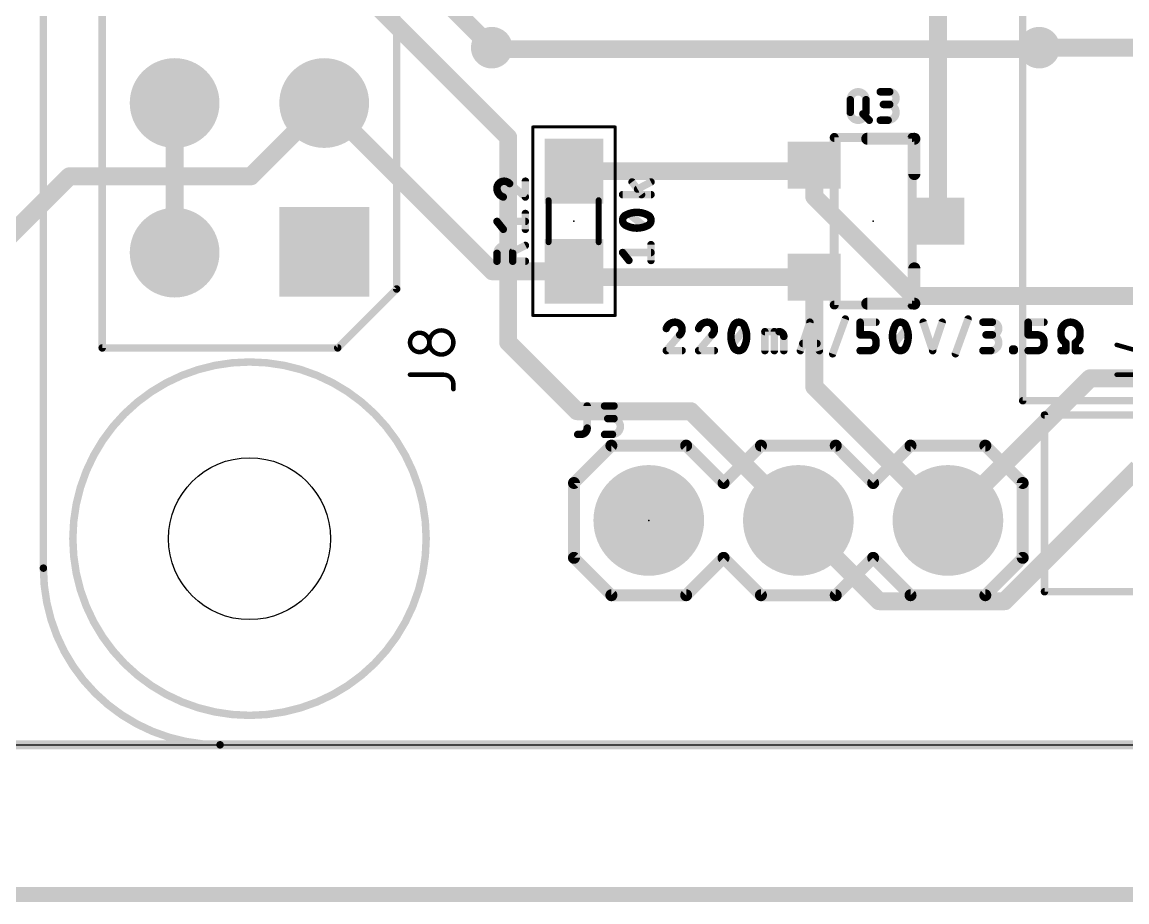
# Model space of a CAD drawing. Extents: x 11.3 to 101.7, y 6.2 to 96.
# Drawn here: x 22.38 to 41.14, y 6.22 to 21.16 of the extents above; entities that cross this region are included whole.
import ezdxf

# ---------------------------------------------------------------- set-up
doc = ezdxf.new("R2010")
doc.units = 0
for name, color, linetype in [('1', 12, 'CONTINUOUS'), ('16', 132, 'CONTINUOUS'), ('17', 110, 'CONTINUOUS'), ('18', 110, 'CONTINUOUS'), ('20', 31, 'CONTINUOUS'), ('21', 253, 'CONTINUOUS'), ('23', 53, 'CONTINUOUS'), ('25', 253, 'CONTINUOUS'), ('27', 253, 'CONTINUOUS'), ('39', 12, 'CONTINUOUS'), ('49', 253, 'CONTINUOUS'), ('51', 253, 'CONTINUOUS')]:
    doc.layers.add(name, color=color, linetype=linetype)

# ---------------------------------------------------------------- blocks, each defined once
blk = doc.blocks.new('RECT')
blk.add_solid([(-0.5, -0.5), (0.5, -0.5), (-0.5, 0.5), (0.5, 0.5)])
blk = doc.blocks.new('ROUNDP')
at = {"const_width": 0.5}
blk.add_lwpolyline([(0, -0.25, 1), (0, 0.25, 1), (0, -0.25)], format="xyb", dxfattribs=at)
blk = doc.blocks.new('SQUAREP')
blk.add_solid([(-0.5, -0.5), (0.5, -0.5), (-0.5, 0.5), (0.5, 0.5)])
blk = doc.blocks.new('ROUNDV')
at = {"const_width": 0.5}
blk.add_lwpolyline([(0, -0.25, 1), (0, 0.25, 1), (0, -0.25)], format="xyb", dxfattribs=at)

msp = doc.modelspace()

# ---------------------------------------------------------------- linework, layer by layer
at = {"layer": '1'}
for points, const_width in [([(30.353, 20.7264), (28.6766, 22.4028)], 0.3048), ([(37.93, 17.78), (37.93, 21.545)], 0.3048), ([(43.6372, 20.7264), (39.6494, 20.7264)], 0.3048), ([(26.2636, 18.542), (27.5082, 19.7866)], 0.3048), ([(27.5082, 19.7866), (30.3648, 16.93)], 0.3048), ([(31.75, 18.63), (35.73, 18.63)], 0.3048), ([(35.73, 18.63), (35.83, 18.73)], 0.3048), ([(35.83, 18.73), (35.83, 18.1969)], 0.3048), ([(23.1802, 18.542), (20.5232, 15.885)], 0.3048), ([(26.2636, 18.542), (23.1802, 18.542)], 0.3048), ([(37.5169, 16.51), (35.83, 18.1969)], 0.3048), ([(30.3648, 16.93), (31.75, 16.93)], 0.3048), ([(31.75, 16.93), (31.85, 16.83)], 0.3048), ([(31.85, 16.83), (35.83, 16.83)], 0.3048), ([(35.83, 14.97), (35.83, 16.83)], 0.3048), ([(37.5169, 16.51), (45.72, 16.51)], 0.3048), ([(38.1, 12.7), (40.513, 15.113)], 0.3048), ([(40.513, 15.113), (51.9176, 15.113)], 0.3048), ([(38.1, 12.7), (35.83, 14.97)], 0.3048), ([(39.0652, 11.3284), (41.3258, 13.589)], 0.3048), ([(35.56, 12.7), (36.9316, 11.3284)], 0.3048), ([(36.9316, 11.3284), (39.0652, 11.3284)], 0.3048), ([(11.43, 8.89), (101.6, 8.89)], 0.1524)]:
    msp.add_lwpolyline(points, dxfattribs=dict(at, const_width=const_width))
at = {"layer": '1', "const_width": 0.1524}
for points in [[(30.2991, 20.6725, 1), (30.4069, 20.7803)], [(39.6494, 20.8026, 1), (39.6494, 20.6502)], [(27.5621, 19.8405, 1), (27.4543, 19.7327)], [(27.5621, 19.7327, 1), (27.4543, 19.8405)], [(31.75, 18.7062, 1), (31.75, 18.5538)], [(35.73, 18.5538, 1), (35.73, 18.7062)], [(35.9062, 18.73, 1), (35.7538, 18.73)], [(35.8839, 18.6761, 1), (35.7761, 18.7839)], [(23.1802, 18.6182, 1), (23.1802, 18.4658)], [(23.2341, 18.4881, 1), (23.1263, 18.5959)], [(26.2097, 18.5959, 1), (26.3175, 18.4881)], [(26.2636, 18.4658, 1), (26.2636, 18.6182)], [(35.6761, 18.6839, 1), (35.7839, 18.5761)], [(35.8839, 18.2508, 1), (35.7761, 18.143)], [(35.7538, 18.1969, 1), (35.9062, 18.1969)], [(37.8538, 17.78, 1), (38.0062, 17.78)], [(30.3648, 17.0062, 1), (30.3648, 16.8538)], [(31.8039, 16.9839, 1), (31.6961, 16.8761)], [(31.75, 16.8538, 1), (31.75, 17.0062)], [(30.3109, 16.8761, 1), (30.4187, 16.9839)], [(31.85, 16.9062, 1), (31.85, 16.7538)], [(31.7961, 16.7761, 1), (31.9039, 16.8839)], [(35.9062, 16.83, 1), (35.7538, 16.83)], [(35.83, 16.7538, 1), (35.83, 16.9062)], [(37.5169, 16.5862, 1), (37.5169, 16.4338)], [(37.463, 16.4561, 1), (37.5708, 16.5639)], [(40.513, 15.1892, 1), (40.513, 15.0368)], [(40.5669, 15.0591, 1), (40.4591, 15.1669)], [(35.8839, 15.0239, 1), (35.7761, 14.9161)], [(35.7538, 14.97, 1), (35.9062, 14.97)], [(35.6139, 12.7539, 1), (35.5061, 12.6461)], [(38.0461, 12.7539, 1), (38.1539, 12.6461)], [(38.0461, 12.6461, 1), (38.1539, 12.7539)], [(36.9316, 11.4046, 1), (36.9316, 11.2522)], [(36.8777, 11.2745, 1), (36.9855, 11.3823)], [(39.0113, 11.3823, 1), (39.1191, 11.2745)], [(39.0652, 11.2522, 1), (39.0652, 11.4046)]]:
    msp.add_lwpolyline(points, format="xyb", dxfattribs=at)
at = {"layer": '16'}
for points, const_width in [([(27.5082, 22.3266), (30.6324, 19.2024)], 0.3048), ([(30.3784, 20.701), (30.353, 20.7264)], 0.3048), ([(39.624, 20.701), (30.3784, 20.701)], 0.3048), ([(39.6494, 20.7264), (39.624, 20.701)], 0.3048), ([(24.9682, 17.2466), (24.9682, 19.7866)], 0.3048), ([(30.6324, 19.2024), (30.6324, 15.7226)], 0.3048), ([(30.6324, 15.7226), (31.8008, 14.5542)], 0.3048), ([(31.8008, 14.5542), (33.7344, 14.5542)], 0.3048), ([(35.56, 12.7286), (33.7344, 14.5542)], 0.3048), ([(35.56, 12.7), (35.56, 12.7286)], 0.3048), ([(11.43, 6.35), (96.52, 6.35)], 0.254)]:
    msp.add_lwpolyline(points, dxfattribs=dict(at, const_width=const_width))
at = {"layer": '16', "const_width": 0.1524}
for points in [[(30.4069, 20.7803, 1), (30.2991, 20.6725)], [(30.3784, 20.7772, 1), (30.3784, 20.6248)], [(30.3245, 20.6471, 1), (30.4323, 20.7549)], [(39.5701, 20.7549, 1), (39.6779, 20.6471)], [(39.7033, 20.6725, 1), (39.5955, 20.7803)], [(39.624, 20.6248, 1), (39.624, 20.7772)], [(25.0444, 19.7866, 1), (24.892, 19.7866)], [(30.7086, 19.2024, 1), (30.5562, 19.2024)], [(30.5785, 19.1485, 1), (30.6863, 19.2563)], [(24.892, 17.2466, 1), (25.0444, 17.2466)], [(30.6863, 15.7765, 1), (30.5785, 15.6687)], [(30.5562, 15.7226, 1), (30.7086, 15.7226)], [(31.8008, 14.6304, 1), (31.8008, 14.478)], [(31.7469, 14.5003, 1), (31.8547, 14.6081)], [(33.7883, 14.6081, 1), (33.6805, 14.5003)], [(33.7344, 14.478, 1), (33.7344, 14.6304)], [(35.6362, 12.7286, 1), (35.4838, 12.7286)], [(35.4838, 12.7, 1), (35.6362, 12.7)], [(35.5061, 12.6747, 1), (35.6139, 12.7825)]]:
    msp.add_lwpolyline(points, format="xyb", dxfattribs=at)
at = {"layer": '20'}
msp.add_line((13.97, 8.89), (91.5216, 8.89), dxfattribs=at)
msp.add_circle((26.24, 12.39), 1.375, dxfattribs=at)
at = {"layer": '21'}
for points, const_width in [([(23.7382, 67.129), (23.7382, 15.629)], 0.127), ([(28.7382, 16.629), (28.7382, 67.129)], 0.127), ([(39.37, 14.732), (39.37, 36.068)], 0.127), ([(37.53, 19.18), (36.73, 19.18)], 0.2032), ([(37.53, 18.58), (37.53, 19.18)], 0.2032), ([(37.53, 16.98), (37.53, 16.38)], 0.2032), ([(27.7382, 15.629), (28.7382, 16.629)], 0.127), ([(37.53, 16.38), (36.73, 16.38)], 0.2032), ([(23.7382, 15.629), (27.7382, 15.629)], 0.127), ([(64.516, 14.732), (39.37, 14.732)], 0.127), ([(32.385, 13.97), (31.75, 13.335)], 0.2032), ([(32.385, 13.97), (33.655, 13.97)], 0.2032), ([(33.655, 13.97), (34.29, 13.335)], 0.2032), ([(34.29, 13.335), (34.925, 13.97)], 0.2032), ([(34.925, 13.97), (36.195, 13.97)], 0.2032), ([(36.195, 13.97), (36.83, 13.335)], 0.2032), ([(36.83, 13.335), (37.465, 13.97)], 0.2032), ([(37.465, 13.97), (38.735, 13.97)], 0.2032), ([(38.735, 13.97), (39.37, 13.335)], 0.2032), ([(31.75, 13.335), (31.75, 12.065)], 0.2032), ([(39.37, 13.335), (39.37, 12.065)], 0.2032), ([(31.75, 12.065), (32.385, 11.43)], 0.2032), ([(34.29, 12.065), (33.655, 11.43)], 0.2032), ([(34.925, 11.43), (34.29, 12.065)], 0.2032), ([(36.83, 12.065), (36.195, 11.43)], 0.2032), ([(37.465, 11.43), (36.83, 12.065)], 0.2032), ([(39.37, 12.065), (38.735, 11.43)], 0.2032), ([(33.655, 11.43), (32.385, 11.43)], 0.2032), ([(36.195, 11.43), (34.925, 11.43)], 0.2032), ([(38.735, 11.43), (37.465, 11.43)], 0.2032)]:
    msp.add_lwpolyline(points, dxfattribs=dict(at, const_width=const_width))
for points, const_width in [([(36.73, 19.2308, 1), (36.73, 19.1292)], 0.1016), ([(37.5808, 19.18, 1), (37.4792, 19.18)], 0.1016), ([(37.53, 19.1292, 1), (37.53, 19.2308)], 0.1016), ([(37.4792, 18.58, 1), (37.5808, 18.58)], 0.1016), ([(37.5808, 16.98, 1), (37.4792, 16.98)], 0.1016), ([(28.7065, 16.629, 1), (28.77, 16.629)], 0.0635), ([(28.7607, 16.6065, 1), (28.7157, 16.6515)], 0.0635), ([(36.73, 16.4308, 1), (36.73, 16.3292)], 0.1016), ([(37.4792, 16.38, 1), (37.5808, 16.38)], 0.1016), ([(37.53, 16.3292, 1), (37.53, 16.4308)], 0.1016), ([(23.7382, 15.6608, 1), (23.7382, 15.5973)], 0.0635), ([(23.7065, 15.629, 1), (23.77, 15.629)], 0.0635), ([(27.7157, 15.6515, 1), (27.7607, 15.6065)], 0.0635), ([(27.7382, 15.5973, 1), (27.7382, 15.6608)], 0.0635), ([(39.37, 14.7638, 1), (39.37, 14.7003)], 0.0635), ([(39.3383, 14.732, 1), (39.4018, 14.732)], 0.0635), ([(32.385, 14.0208, 1), (32.385, 13.9192)], 0.1016), ([(32.4209, 13.9341, 1), (32.3491, 14.0059)], 0.1016), ([(33.6909, 14.0059, 1), (33.6191, 13.9341)], 0.1016), ([(33.655, 13.9192, 1), (33.655, 14.0208)], 0.1016), ([(34.925, 14.0208, 1), (34.925, 13.9192)], 0.1016), ([(34.9609, 13.9341, 1), (34.8891, 14.0059)], 0.1016), ([(36.2309, 14.0059, 1), (36.1591, 13.9341)], 0.1016), ([(36.195, 13.9192, 1), (36.195, 14.0208)], 0.1016), ([(37.465, 14.0208, 1), (37.465, 13.9192)], 0.1016), ([(37.5009, 13.9341, 1), (37.4291, 14.0059)], 0.1016), ([(38.7709, 14.0059, 1), (38.6991, 13.9341)], 0.1016), ([(38.735, 13.9192, 1), (38.735, 14.0208)], 0.1016), ([(31.8008, 13.335, 1), (31.6992, 13.335)], 0.1016), ([(31.7141, 13.3709, 1), (31.7859, 13.2991)], 0.1016), ([(34.2541, 13.3709, 1), (34.3259, 13.2991)], 0.1016), ([(34.2541, 13.2991, 1), (34.3259, 13.3709)], 0.1016), ([(36.7941, 13.3709, 1), (36.8659, 13.2991)], 0.1016), ([(36.7941, 13.2991, 1), (36.8659, 13.3709)], 0.1016), ([(39.4208, 13.335, 1), (39.3192, 13.335)], 0.1016), ([(39.3341, 13.2991, 1), (39.4059, 13.3709)], 0.1016), ([(31.7859, 12.1009, 1), (31.7141, 12.0291)], 0.1016), ([(31.6992, 12.065, 1), (31.8008, 12.065)], 0.1016), ([(34.3259, 12.1009, 1), (34.2541, 12.0291)], 0.1016), ([(34.3259, 12.0291, 1), (34.2541, 12.1009)], 0.1016), ([(36.8659, 12.1009, 1), (36.7941, 12.0291)], 0.1016), ([(36.8659, 12.0291, 1), (36.7941, 12.1009)], 0.1016), ([(39.3192, 12.065, 1), (39.4208, 12.065)], 0.1016), ([(39.4059, 12.0291, 1), (39.3341, 12.1009)], 0.1016), ([(32.385, 11.4808, 1), (32.385, 11.3792)], 0.1016), ([(32.3491, 11.3941, 1), (32.4209, 11.4659)], 0.1016), ([(33.6191, 11.4659, 1), (33.6909, 11.3941)], 0.1016), ([(33.655, 11.3792, 1), (33.655, 11.4808)], 0.1016), ([(34.925, 11.4808, 1), (34.925, 11.3792)], 0.1016), ([(34.8891, 11.3941, 1), (34.9609, 11.4659)], 0.1016), ([(36.1591, 11.4659, 1), (36.2309, 11.3941)], 0.1016), ([(36.195, 11.3792, 1), (36.195, 11.4808)], 0.1016), ([(37.465, 11.4808, 1), (37.465, 11.3792)], 0.1016), ([(37.4291, 11.3941, 1), (37.5009, 11.4659)], 0.1016), ([(38.6991, 11.4659, 1), (38.7709, 11.3941)], 0.1016), ([(38.735, 11.3792, 1), (38.735, 11.4808)], 0.1016)]:
    msp.add_lwpolyline(points, format="xyb", dxfattribs=dict(at, const_width=const_width))
at = {"layer": '23'}
for p in [(31.75, 17.78), (36.83, 17.78), (33.02, 12.7)]:
    msp.add_point(p, dxfattribs=at)
at = {"layer": '25'}
for points, const_width in [([(36.7094, 19.843, 1), (36.4413, 19.843)], 0.127), ([(36.4731, 19.843, 1), (36.4096, 19.843)], 0.0635), ([(36.7412, 19.843, 1), (36.6777, 19.843)], 0.0635), ([(36.9506, 20.0088, 1), (36.9506, 19.9454)], 0.0635), ([(37.1114, 19.7626, 1), (37.1114, 19.9771)], 0.127), ([(37.1114, 20.0088, 1), (37.1114, 19.9454)], 0.0635), ([(37.1114, 19.9454, 1), (37.1114, 20.0088)], 0.0635), ([(36.4096, 19.843, 1), (36.4731, 19.843)], 0.0635), ([(36.6777, 19.843, 1), (36.7412, 19.843)], 0.0635), ([(37.0042, 19.7944, 1), (37.0042, 19.7309)], 0.0635), ([(37.0846, 19.7944, 1), (37.0846, 19.7309)], 0.0635), ([(37.0846, 19.4945, 1), (37.0846, 19.7626)], 0.127), ([(37.1114, 19.7944, 1), (37.1114, 19.7309)], 0.0635), ([(37.1114, 19.7309, 1), (37.1114, 19.7944)], 0.0635), ([(36.4413, 19.6286, 1), (36.7094, 19.6286)], 0.127), ([(36.4731, 19.6286, 1), (36.4096, 19.6286)], 0.0635), ([(36.4096, 19.6286, 1), (36.4731, 19.6286)], 0.0635), ([(36.6783, 19.6242, 1), (36.6334, 19.5793)], 0.0635), ([(36.7412, 19.6286, 1), (36.6777, 19.6286)], 0.0635), ([(36.6777, 19.6286, 1), (36.7412, 19.6286)], 0.0635), ([(36.7406, 19.472, 1), (36.7855, 19.517)], 0.0635), ([(36.9506, 19.5263, 1), (36.9506, 19.4628)], 0.0635), ([(37.0846, 19.5263, 1), (37.0846, 19.4628)], 0.0635), ([(37.0846, 19.4628, 1), (37.0846, 19.5263)], 0.0635), ([(30.5626, 18.4595, 0.4142), (30.4419, 18.3389)], 0.127), ([(30.4419, 18.3389, 0.3252), (30.5491, 18.1914)], 0.127), ([(30.4736, 18.3389, 1), (30.4102, 18.3389)], 0.0635), ([(30.6564, 18.4193, 0.2053), (30.5626, 18.4595)], 0.127), ([(30.5626, 18.4913, 1), (30.5626, 18.4278)], 0.0635), ([(30.5626, 18.4278, 1), (30.5626, 18.4913)], 0.0635), ([(30.677, 18.4435, 1), (30.6358, 18.3951)], 0.0635), ([(30.6334, 18.3974, 1), (30.6794, 18.4412)], 0.0635), ([(30.9563, 18.4595, 1), (30.8928, 18.4595)], 0.0635), ([(30.4101, 18.3389, 1), (30.4736, 18.3389)], 0.0635), ([(30.5394, 18.1612, 1), (30.5589, 18.2216)], 0.0635), ([(30.8928, 18.1914, 1), (30.9563, 18.1914)], 0.0635), ([(30.9039, 18.1672, 1), (30.9451, 18.2156)], 0.0635), ([(30.4667, 17.7967, 1), (30.4171, 17.757)], 0.0635), ([(30.4419, 17.8086, 1), (30.4419, 17.7451)], 0.0635), ([(30.9563, 17.9109, 1), (30.8928, 17.9109)], 0.0635), ([(30.9245, 17.7451, 1), (30.9245, 17.8086)], 0.0635), ([(30.5244, 17.6229, 1), (30.5739, 17.6626)], 0.0635), ([(30.8928, 17.6428, 1), (30.9563, 17.6428)], 0.0635), ([(30.71, 17.2346, 1), (30.4419, 17.2346)], 0.127), ([(30.4736, 17.2346, 1), (30.4102, 17.2346)], 0.0635), ([(30.4102, 17.2346, 1), (30.4736, 17.2346)], 0.0635), ([(30.6958, 17.2898, 1), (30.7242, 17.233)], 0.0635), ([(30.7418, 17.2346, 1), (30.6783, 17.2346)], 0.0635), ([(30.6783, 17.2346, 1), (30.7418, 17.2346)], 0.0635), ([(30.9387, 17.3402, 1), (30.9103, 17.397)], 0.0635), ([(30.4419, 17.1322, 1), (30.4419, 17.0687)], 0.0635), ([(30.4102, 17.1005, 1), (30.4736, 17.1005)], 0.0635), ([(30.6783, 17.1005, 1), (30.7418, 17.1005)], 0.0635), ([(30.9245, 17.0687, 1), (30.9245, 17.1322)], 0.0635), ([(32.0061, 14.6431, 1), (31.9426, 14.6431)], 0.0635), ([(32.2692, 14.6749, 1), (32.2692, 14.6113)], 0.0635), ([(32.43, 14.6749, 1), (32.43, 14.6113)], 0.0635), ([(32.43, 14.4286, 1), (32.43, 14.6431)], 0.127), ([(32.43, 14.6113, 1), (32.43, 14.6749)], 0.0635), ([(32.3228, 14.4604, 1), (32.3228, 14.3969)], 0.0635), ([(32.4032, 14.4604, 1), (32.4032, 14.3969)], 0.0635), ([(32.4032, 14.1605, 1), (32.4032, 14.4286)], 0.127), ([(32.43, 14.4604, 1), (32.43, 14.3969)], 0.0635), ([(32.43, 14.3969, 1), (32.43, 14.4604)], 0.0635), ([(31.8671, 14.1605, 0.4142), (31.9744, 14.2677)], 0.127), ([(32.0061, 14.2677, 1), (31.9426, 14.2677)], 0.0635), ([(31.9426, 14.2677, 1), (32.0061, 14.2677)], 0.0635), ([(31.8135, 14.1923, 1), (31.8135, 14.1288)], 0.0635), ([(31.8671, 14.1923, 1), (31.8671, 14.1288)], 0.0635), ([(31.8671, 14.1288, 1), (31.8671, 14.1923)], 0.0635), ([(32.2692, 14.1923, 1), (32.2692, 14.1288)], 0.0635), ([(32.4032, 14.1923, 1), (32.4032, 14.1288)], 0.0635), ([(32.4032, 14.1288, 1), (32.4032, 14.1923)], 0.0635)]:
    msp.add_lwpolyline(points, format="xyb", dxfattribs=dict(at, const_width=const_width))
at = {"layer": '25', "const_width": 0.127}
for points in [[(36.4413, 19.6286), (36.4413, 19.843)], [(36.7094, 19.843), (36.7094, 19.6286)], [(36.9506, 19.9771), (37.1114, 19.9771)], [(37.1114, 19.7626), (37.0042, 19.7626)], [(36.6558, 19.6017), (36.7631, 19.4945)], [(36.9506, 19.4945), (37.0846, 19.4945)], [(30.6564, 18.4193), (30.9245, 18.1914)], [(30.9245, 18.1914), (30.9245, 18.4595)], [(30.5491, 17.6428), (30.4419, 17.7768)], [(30.4419, 17.7768), (30.9245, 17.7768)], [(30.9245, 17.6428), (30.9245, 17.9109)], [(30.4419, 17.1005), (30.4419, 17.2346)], [(30.9245, 17.3686), (30.71, 17.2614)], [(30.71, 17.2346), (30.71, 17.1005)], [(30.9245, 17.1005), (30.4419, 17.1005)], [(31.9744, 14.6431), (31.9744, 14.2677)], [(32.2692, 14.6431), (32.43, 14.6431)], [(32.43, 14.4286), (32.3228, 14.4286)], [(31.8671, 14.1605), (31.8135, 14.1605)], [(32.2692, 14.1605), (32.4032, 14.1605)]]:
    msp.add_lwpolyline(points, dxfattribs=at)
at = {"layer": '27'}
for points, const_width in [([(32.7618, 18.4651, 1), (32.711, 18.427)], 0.0635), ([(33.073, 18.4179, 1), (33.0432, 18.4741)], 0.0635), ([(32.5755, 18.2633, 1), (32.5755, 18.1998)], 0.0635), ([(32.8154, 18.3534, 1), (32.8451, 18.2973)], 0.0635), ([(32.8718, 18.2125, 1), (32.9226, 18.2506)], 0.0635), ([(33.0581, 18.1998, 1), (33.0581, 18.2633)], 0.0635), ([(32.6425, 17.8905, 0.3205), (32.5755, 17.7967)], 0.127), ([(32.5755, 17.7967, 0.3205), (32.6425, 17.7029)], 0.127), ([(32.6072, 17.7967, 1), (32.5438, 17.7967)], 0.0635), ([(32.5438, 17.7967, 1), (32.6072, 17.7967)], 0.0635), ([(32.8168, 17.9307, 0.1139), (32.6425, 17.8905)], 0.127), ([(32.6286, 17.9191, 1), (32.6564, 17.862)], 0.0635), ([(32.6528, 17.8605, 1), (32.6322, 17.9206)], 0.0635), ([(32.7026, 17.9287, 1), (32.6629, 17.8791)], 0.0635), ([(32.9911, 17.8905, 0.1139), (32.8168, 17.9307)], 0.127), ([(32.8168, 17.9625, 1), (32.8168, 17.899)], 0.0635), ([(32.8168, 17.899, 1), (32.8168, 17.9625)], 0.0635), ([(33.0014, 17.9206, 1), (32.9808, 17.8605)], 0.0635), ([(33.0581, 17.7967, 0.3205), (32.9911, 17.8905)], 0.127), ([(32.9911, 17.7029, 0.3205), (33.0581, 17.7967)], 0.127), ([(32.9772, 17.862, 1), (33.005, 17.9191)], 0.0635), ([(33.0898, 17.7967, 1), (33.0264, 17.7967)], 0.0635), ([(33.0264, 17.7967, 1), (33.0898, 17.7967)], 0.0635), ([(32.6425, 17.7029, 0.1139), (32.8168, 17.6626)], 0.127), ([(32.6564, 17.7314, 1), (32.6286, 17.6743)], 0.0635), ([(32.6322, 17.6728, 1), (32.6528, 17.7329)], 0.0635), ([(32.8168, 17.6626, 0.1139), (32.9911, 17.7029)], 0.127), ([(32.8168, 17.6944, 1), (32.8168, 17.6309)], 0.0635), ([(32.8168, 17.6309, 1), (32.8168, 17.6944)], 0.0635), ([(32.931, 17.6647, 1), (32.9707, 17.7142)], 0.0635), ([(32.9808, 17.7329, 1), (33.0014, 17.6728)], 0.0635), ([(33.005, 17.6743, 1), (32.9772, 17.7314)], 0.0635), ([(32.6003, 17.2679, 1), (32.5507, 17.2282)], 0.0635), ([(32.5755, 17.2798, 1), (32.5755, 17.2163)], 0.0635), ([(33.0899, 17.3821, 1), (33.0264, 17.3821)], 0.0635), ([(33.0581, 17.2163, 1), (33.0581, 17.2798)], 0.0635), ([(32.658, 17.0942, 1), (32.7075, 17.1338)], 0.0635), ([(33.0264, 17.114, 1), (33.0899, 17.114)], 0.0635), ([(36.3868, 16.1083, 1), (36.3271, 16.13)], 0.0635), ([(38.4716, 16.1083, 1), (38.4119, 16.13)], 0.0635), ([(33.465, 16.0655, 0.3252), (33.3176, 15.9583)], 0.127), ([(33.2874, 15.968, 1), (33.3478, 15.9485)], 0.0635), ([(33.5857, 15.9448, 0.4142), (33.465, 16.0655)], 0.127), ([(33.465, 16.0972, 1), (33.465, 16.0337)], 0.0635), ([(33.465, 16.0338, 1), (33.465, 16.0972)], 0.0635), ([(33.5455, 15.851, 0.2053), (33.5857, 15.9448)], 0.127), ([(33.6174, 15.9448, 1), (33.5539, 15.9448)], 0.0635), ([(33.5539, 15.9448, 1), (33.6174, 15.9448)], 0.0635), ([(34.0137, 16.0655, 0.3252), (33.8662, 15.9583)], 0.127), ([(33.836, 15.968, 1), (33.8964, 15.9485)], 0.0635), ([(34.1343, 15.9448, 0.4142), (34.0137, 16.0655)], 0.127), ([(34.0137, 16.0972, 1), (34.0137, 16.0337)], 0.0635), ([(34.0137, 16.0338, 1), (34.0137, 16.0972)], 0.0635), ([(34.0941, 15.851, 0.2053), (34.1343, 15.9448)], 0.127), ([(34.1661, 15.9448, 1), (34.1026, 15.9448)], 0.0635), ([(34.1026, 15.9448, 1), (34.1661, 15.9448)], 0.0635), ([(34.4551, 15.9985, 0.1139), (34.4148, 15.8242)], 0.127), ([(34.425, 16.0088, 1), (34.4851, 15.9882)], 0.0635), ([(34.5489, 16.0655, 0.3205), (34.4551, 15.9985)], 0.127), ([(34.4836, 15.9846, 1), (34.4265, 16.0124)], 0.0635), ([(34.6427, 15.9985, 0.3205), (34.5489, 16.0655)], 0.127), ([(34.5489, 16.0972, 1), (34.5489, 16.0338)], 0.0635), ([(34.5489, 16.0338, 1), (34.5489, 16.0972)], 0.0635), ([(34.683, 15.8242, 0.1139), (34.6427, 15.9985)], 0.127), ([(34.6713, 16.0124, 1), (34.6142, 15.9846)], 0.0635), ([(34.6127, 15.9882, 1), (34.6728, 16.0088)], 0.0635), ([(34.6809, 15.9384, 1), (34.6314, 15.9781)], 0.0635), ([(34.9915, 15.9364, 1), (34.9915, 15.8729)], 0.0635), ([(35.0233, 15.9046, 1), (34.9598, 15.9046)], 0.0635), ([(35.1842, 15.9046, 1), (35.1207, 15.9046)], 0.0635), ([(35.2328, 15.9364, 1), (35.2328, 15.8729)], 0.0635), ([(35.3133, 15.8242, 0.4142), (35.2328, 15.9046)], 0.127), ([(35.2328, 15.8729, 1), (35.2328, 15.9364)], 0.0635), ([(35.786, 16.0755, 1), (35.7258, 16.0555)], 0.0635), ([(35.786, 16.0555, 1), (35.7258, 16.0755)], 0.0635), ([(36.6411, 16.0655, 1), (36.5776, 16.0655)], 0.0635), ([(36.6094, 16.0972, 1), (36.6094, 16.0338)], 0.0635), ([(36.8775, 16.0338, 1), (36.8775, 16.0972)], 0.0635), ([(37.1982, 15.9985, 0.1139), (37.158, 15.8242)], 0.127), ([(37.2921, 16.0655, 0.3205), (37.1982, 15.9985)], 0.127), ([(37.1682, 16.0088, 1), (37.2283, 15.9882)], 0.0635), ([(37.2268, 15.9846, 1), (37.1697, 16.0124)], 0.0635), ([(37.3859, 15.9985, 0.3205), (37.2921, 16.0655)], 0.127), ([(37.2921, 16.0972, 1), (37.2921, 16.0338)], 0.0635), ([(37.2921, 16.0338, 1), (37.2921, 16.0972)], 0.0635), ([(37.4261, 15.8242, 0.1139), (37.3859, 15.9985)], 0.127), ([(37.4145, 16.0124, 1), (37.3574, 15.9846)], 0.0635), ([(37.3559, 15.9882, 1), (37.416, 16.0088)], 0.0635), ([(37.4241, 15.9384, 1), (37.3745, 15.9781)], 0.0635), ([(37.71, 16.0755, 1), (37.6497, 16.0555)], 0.0635), ([(38.0317, 16.0555, 1), (37.9715, 16.0755)], 0.0635), ([(38.6942, 16.0972, 1), (38.6942, 16.0338)], 0.0635), ([(38.8551, 15.851, 1), (38.8551, 16.0655)], 0.127), ([(38.8551, 16.0972, 1), (38.8551, 16.0338)], 0.0635), ([(38.8551, 16.0338, 1), (38.8551, 16.0972)], 0.0635), ([(39.494, 16.0655, 1), (39.4305, 16.0655)], 0.0635), ([(39.4623, 16.0972, 1), (39.4623, 16.0338)], 0.0635), ([(39.7304, 16.0338, 1), (39.7304, 16.0972)], 0.0635), ([(40.0524, 15.9046, 1), (39.9889, 15.9046)], 0.0635), ([(40.1816, 16.0655, 0.4142), (40.0207, 15.9046)], 0.127), ([(40.3424, 15.9046, 0.4142), (40.1816, 16.0655)], 0.127), ([(40.1816, 16.0972, 1), (40.1816, 16.0338)], 0.0635), ([(40.1816, 16.0338, 1), (40.1816, 16.0972)], 0.0635), ([(40.3742, 15.9046, 1), (40.3107, 15.9046)], 0.0635), ([(33.5236, 15.874, 1), (33.5674, 15.828)], 0.0635), ([(33.5697, 15.8304, 1), (33.5213, 15.8716)], 0.0635), ([(34.0722, 15.874, 1), (34.116, 15.828)], 0.0635), ([(34.1183, 15.8304, 1), (34.0699, 15.8716)], 0.0635), ([(34.4148, 15.8242, 0.1139), (34.4551, 15.6499)], 0.127), ([(34.4466, 15.8242, 1), (34.3831, 15.8242)], 0.0635), ([(34.3831, 15.8242, 1), (34.4466, 15.8242)], 0.0635), ([(34.6427, 15.6499, 0.1139), (34.683, 15.8242)], 0.127), ([(34.7147, 15.8242, 1), (34.6512, 15.8242)], 0.0635), ([(34.6512, 15.8242, 1), (34.7147, 15.8242)], 0.0635), ([(35.345, 15.8242, 1), (35.2815, 15.8242)], 0.0635), ([(35.2815, 15.8242, 1), (35.345, 15.8242)], 0.0635), ([(35.6353, 15.7353, 1), (35.6353, 15.6718)], 0.0635), ([(35.8766, 15.6718, 1), (35.8766, 15.7353)], 0.0635), ([(36.5776, 15.851, 1), (36.6411, 15.851)], 0.0635), ([(36.6094, 15.8828, 1), (36.6094, 15.8193)], 0.0635), ([(36.7703, 15.8828, 1), (36.7703, 15.8193)], 0.0635), ([(36.8775, 15.7438, 0.4142), (36.7703, 15.851)], 0.127), ([(36.7703, 15.8193, 1), (36.7703, 15.8828)], 0.0635), ([(36.9093, 15.7438, 1), (36.8458, 15.7438)], 0.0635), ([(36.8458, 15.7438, 1), (36.9093, 15.7438)], 0.0635), ([(37.158, 15.8242, 0.1139), (37.1982, 15.6499)], 0.127), ([(37.1898, 15.8242, 1), (37.1263, 15.8242)], 0.0635), ([(37.1263, 15.8242, 1), (37.1898, 15.8242)], 0.0635), ([(37.3859, 15.6499, 0.1139), (37.4261, 15.8242)], 0.127), ([(37.4579, 15.8242, 1), (37.3944, 15.8242)], 0.0635), ([(37.3944, 15.8242, 1), (37.4579, 15.8242)], 0.0635), ([(38.7478, 15.8828, 1), (38.7478, 15.8193)], 0.0635), ([(38.8283, 15.8828, 1), (38.8283, 15.8193)], 0.0635), ([(38.8283, 15.5829, 1), (38.8283, 15.851)], 0.127), ([(38.8551, 15.8828, 1), (38.8551, 15.8193)], 0.0635), ([(38.8551, 15.8193, 1), (38.8551, 15.8828)], 0.0635), ([(39.4305, 15.851, 1), (39.494, 15.851)], 0.0635), ([(39.4623, 15.8828, 1), (39.4623, 15.8193)], 0.0635), ([(39.6232, 15.8828, 1), (39.6232, 15.8193)], 0.0635), ([(39.7304, 15.7438, 0.4142), (39.6232, 15.851)], 0.127), ([(39.6232, 15.8193, 1), (39.6232, 15.8828)], 0.0635), ([(39.7622, 15.7438, 1), (39.6987, 15.7438)], 0.0635), ([(39.6987, 15.7438, 1), (39.7622, 15.7438)], 0.0635), ([(39.9889, 15.9046, 1), (40.0524, 15.9046)], 0.0635), ([(40.0524, 15.851, 1), (39.9889, 15.851)], 0.0635), ([(39.9889, 15.851, 1), (40.0524, 15.851)], 0.0635), ([(40.0207, 15.851, 0.277), (40.1011, 15.717)], 0.127), ([(40.1329, 15.717, 1), (40.0694, 15.717)], 0.0635), ([(40.0862, 15.6889, 1), (40.1161, 15.745)], 0.0635), ([(40.2937, 15.717, 1), (40.2302, 15.717)], 0.0635), ([(40.262, 15.717, 0.277), (40.3424, 15.851)], 0.127), ([(40.2471, 15.745, 1), (40.2769, 15.6889)], 0.0635), ([(40.3107, 15.9046, 1), (40.3742, 15.9046)], 0.0635), ([(40.3742, 15.851, 1), (40.3107, 15.851)], 0.0635), ([(40.3107, 15.851, 1), (40.3742, 15.851)], 0.0635), ([(33.3176, 15.6147, 1), (33.3176, 15.5511)], 0.0635), ([(33.2934, 15.6035, 1), (33.3418, 15.5623)], 0.0635), ([(33.5857, 15.5511, 1), (33.5857, 15.6147)], 0.0635), ([(33.8662, 15.6147, 1), (33.8662, 15.5511)], 0.0635), ([(33.842, 15.6035, 1), (33.8904, 15.5623)], 0.0635), ([(34.1343, 15.5511, 1), (34.1343, 15.6147)], 0.0635), ([(34.4169, 15.71, 1), (34.4664, 15.6703)], 0.0635), ([(34.4851, 15.6602, 1), (34.425, 15.6396)], 0.0635), ([(34.4551, 15.6499, 0.3205), (34.5489, 15.5829)], 0.127), ([(34.4265, 15.636, 1), (34.4836, 15.6638)], 0.0635), ([(34.5489, 15.5829, 0.3205), (34.6427, 15.6499)], 0.127), ([(34.5489, 15.6146, 1), (34.5489, 15.5512)], 0.0635), ([(34.5489, 15.5512, 1), (34.5489, 15.6146)], 0.0635), ([(34.6142, 15.6638, 1), (34.6713, 15.636)], 0.0635), ([(34.6728, 15.6396, 1), (34.6127, 15.6602)], 0.0635), ([(34.9598, 15.5829, 1), (35.0233, 15.5829)], 0.0635), ([(35.1207, 15.5829, 1), (35.1842, 15.5829)], 0.0635), ([(35.2815, 15.5829, 1), (35.345, 15.5829)], 0.0635), ([(35.5649, 15.5929, 1), (35.6252, 15.5729)], 0.0635), ([(35.8867, 15.5729, 1), (35.9469, 15.5929)], 0.0635), ([(36.1126, 15.5401, 1), (36.1723, 15.5184)], 0.0635), ([(36.6094, 15.6147, 1), (36.6094, 15.5511)], 0.0635), ([(36.7703, 15.6147, 1), (36.7703, 15.5511)], 0.0635), ([(36.7703, 15.5829, 0.4142), (36.8775, 15.6901)], 0.127), ([(36.7703, 15.5511, 1), (36.7703, 15.6147)], 0.0635), ([(36.9093, 15.6901, 1), (36.8458, 15.6901)], 0.0635), ([(36.8458, 15.6901, 1), (36.9093, 15.6901)], 0.0635), ([(37.16, 15.71, 1), (37.2096, 15.6703)], 0.0635), ([(37.1982, 15.6499, 0.3205), (37.2921, 15.5829)], 0.127), ([(37.2283, 15.6602, 1), (37.1682, 15.6396)], 0.0635), ([(37.1697, 15.636, 1), (37.2268, 15.6638)], 0.0635), ([(37.2921, 15.5829, 0.3205), (37.3859, 15.6499)], 0.127), ([(37.2921, 15.6146, 1), (37.2921, 15.5512)], 0.0635), ([(37.2921, 15.5512, 1), (37.2921, 15.6146)], 0.0635), ([(37.3574, 15.6638, 1), (37.4145, 15.636)], 0.0635), ([(37.416, 15.6396, 1), (37.3559, 15.6602)], 0.0635), ([(37.8106, 15.5929, 1), (37.8708, 15.5729)], 0.0635), ([(37.8106, 15.5729, 1), (37.8708, 15.5929)], 0.0635), ([(38.1974, 15.5401, 1), (38.2571, 15.5184)], 0.0635), ([(38.6942, 15.6147, 1), (38.6942, 15.5511)], 0.0635), ([(38.8283, 15.6147, 1), (38.8283, 15.5511)], 0.0635), ([(38.8283, 15.5511, 1), (38.8283, 15.6147)], 0.0635), ([(39.2307, 15.6097, 1), (39.1671, 15.6097)], 0.0635), ([(39.1671, 15.5829, 1), (39.2307, 15.5829)], 0.0635), ([(39.1989, 15.6415, 1), (39.1989, 15.578)], 0.0635), ([(39.1989, 15.6147, 1), (39.1989, 15.5511)], 0.0635), ([(39.2575, 15.6097, 1), (39.194, 15.6097)], 0.0635), ([(39.194, 15.5829, 1), (39.2575, 15.5829)], 0.0635), ([(39.2257, 15.578, 1), (39.2257, 15.6415)], 0.0635), ([(39.2257, 15.5511, 1), (39.2257, 15.6147)], 0.0635), ([(39.4623, 15.6147, 1), (39.4623, 15.5511)], 0.0635), ([(39.6232, 15.6147, 1), (39.6232, 15.5511)], 0.0635), ([(39.6232, 15.5829, 0.4142), (39.7304, 15.6901)], 0.127), ([(39.6232, 15.5511, 1), (39.6232, 15.6147)], 0.0635), ([(39.7622, 15.6901, 1), (39.6987, 15.6901)], 0.0635), ([(39.6987, 15.6901, 1), (39.7622, 15.6901)], 0.0635), ([(40.0207, 15.6147, 1), (40.0207, 15.5511)], 0.0635), ([(40.0694, 15.5829, 1), (40.1329, 15.5829)], 0.0635), ([(40.1011, 15.5511, 1), (40.1011, 15.6147)], 0.0635), ([(40.2302, 15.5829, 1), (40.2937, 15.5829)], 0.0635), ([(40.262, 15.6147, 1), (40.262, 15.5511)], 0.0635), ([(40.3424, 15.5511, 1), (40.3424, 15.6147)], 0.0635)]:
    msp.add_lwpolyline(points, format="xyb", dxfattribs=dict(at, const_width=const_width))
at = {"layer": '27', "const_width": 0.127}
for points in [[(32.7364, 18.446), (32.8972, 18.2315)], [(33.0581, 18.446), (32.8302, 18.3254)], [(33.0581, 18.2315), (32.5755, 18.2315)], [(32.9509, 17.6894), (32.6827, 17.9039)], [(32.6827, 17.114), (32.5755, 17.2481)], [(32.5755, 17.2481), (33.0581, 17.2481)], [(33.0581, 17.114), (33.0581, 17.3821)], [(36.1424, 15.5293), (36.3569, 16.1191)], [(38.2272, 15.5293), (38.4417, 16.1191)], [(34.4417, 15.6901), (34.6561, 15.9583)], [(34.9915, 15.5829), (34.9915, 15.9046)], [(34.9915, 15.9046), (35.2328, 15.9046)], [(35.1524, 15.5829), (35.1524, 15.9046)], [(35.595, 15.5829), (35.7559, 16.0655)], [(35.7559, 16.0655), (35.9168, 15.5829)], [(36.6094, 15.851), (36.6094, 16.0655)], [(36.6094, 16.0655), (36.8775, 16.0655)], [(37.1848, 15.6901), (37.3993, 15.9583)], [(37.6799, 16.0655), (37.8407, 15.5829)], [(37.8407, 15.5829), (38.0016, 16.0655)], [(38.6942, 16.0655), (38.8551, 16.0655)], [(39.4623, 15.851), (39.4623, 16.0655)], [(39.4623, 16.0655), (39.7304, 16.0655)], [(40.0207, 15.9046), (40.0207, 15.851)], [(40.3424, 15.9046), (40.3424, 15.851)], [(33.5455, 15.851), (33.3176, 15.5829)], [(34.0941, 15.851), (33.8662, 15.5829)], [(35.3133, 15.8242), (35.3133, 15.5829)], [(35.8766, 15.7035), (35.6353, 15.7035)], [(36.7703, 15.851), (36.6094, 15.851)], [(36.8775, 15.6901), (36.8775, 15.7438)], [(38.8551, 15.851), (38.7478, 15.851)], [(39.6232, 15.851), (39.4623, 15.851)], [(39.7304, 15.6901), (39.7304, 15.7438)], [(40.1011, 15.717), (40.1011, 15.5829)], [(40.262, 15.717), (40.262, 15.5829)], [(33.3176, 15.5829), (33.5857, 15.5829)], [(33.8662, 15.5829), (34.1343, 15.5829)], [(36.6094, 15.5829), (36.7703, 15.5829)], [(38.6942, 15.5829), (38.8283, 15.5829)], [(39.1989, 15.5829), (39.1989, 15.6097)], [(39.1989, 15.6097), (39.2257, 15.6097)], [(39.2257, 15.5829), (39.1989, 15.5829)], [(39.2257, 15.6097), (39.2257, 15.5829)], [(39.4623, 15.5829), (39.6232, 15.5829)], [(40.1011, 15.5829), (40.0207, 15.5829)], [(40.262, 15.5829), (40.3424, 15.5829)]]:
    msp.add_lwpolyline(points, dxfattribs=at)
at = {"layer": '39', "const_width": 0.0508}
for points in [[(31.05, 16.18), (31.05, 19.38)], [(31.05, 19.38), (32.45, 19.38)], [(32.45, 19.38), (32.45, 16.18)], [(32.45, 16.18), (31.05, 16.18)]]:
    msp.add_lwpolyline(points, dxfattribs=at)
at = {"layer": '39', "const_width": 0.0254}
for points in [[(31.0627, 19.38, 1), (31.0373, 19.38)], [(31.05, 19.3927, 1), (31.05, 19.3673)], [(32.4627, 19.38, 1), (32.4373, 19.38)], [(32.45, 19.3673, 1), (32.45, 19.3927)], [(31.05, 16.1927, 1), (31.05, 16.1673)], [(31.0373, 16.18, 1), (31.0627, 16.18)], [(32.4373, 16.18, 1), (32.4627, 16.18)], [(32.45, 16.1673, 1), (32.45, 16.1927)]]:
    msp.add_lwpolyline(points, format="xyb", dxfattribs=at)
at = {"layer": '49'}
for points, const_width in [([(22.74, 90.89), (22.74, 11.89)], 0.127), ([(40.9653, 15.6808), (41.5382, 15.5171)], 0.0762), ([(28.9653, 15.1736), (29.5382, 15.1736)], 0.0762), ([(40.9653, 15.1736), (41.5382, 15.1736)], 0.0762), ([(29.7019, 15.0099), (29.7019, 14.9281)], 0.0762), ([(39.74, 14.49), (61.74, 14.49)], 0.127), ([(39.74, 11.49), (39.74, 14.49)], 0.127), ([(39.74, 11.49), (39.74, 14.49)], 0.127), ([(39.74, 14.49), (44.74, 14.49)], 0.127), ([(44.74, 11.49), (39.74, 11.49)], 0.127), ([(44.74, 11.49), (39.74, 11.49)], 0.127), ([(25.74, 8.89), (75.74, 8.89)], 0.127)]:
    msp.add_lwpolyline(points, dxfattribs=dict(at, const_width=const_width))
for points, const_width in [([(29.4973, 15.9263, 1), (29.4973, 15.5171)], 0.0762), ([(29.4973, 15.5171, 1), (29.4973, 15.9263)], 0.0762), ([(29.4973, 15.9454, 1), (29.4973, 15.9073)], 0.0381), ([(29.4973, 15.9073, 1), (29.4973, 15.9454)], 0.0381), ([(29.129, 15.8854, 1), (29.129, 15.558)], 0.0762), ([(29.129, 15.558, 1), (29.129, 15.8854)], 0.0762), ([(29.129, 15.9044, 1), (29.129, 15.8663)], 0.0381), ([(29.129, 15.8663, 1), (29.129, 15.9044)], 0.0381), ([(29.129, 15.5771, 1), (29.129, 15.539)], 0.0381), ([(29.129, 15.539, 1), (29.129, 15.5771)], 0.0381), ([(40.9705, 15.6991, 1), (40.9601, 15.6625)], 0.0381), ([(29.4973, 15.5361, 1), (29.4973, 15.498)], 0.0381), ([(29.4973, 15.498, 1), (29.4973, 15.5361)], 0.0381), ([(28.9653, 15.1927, 1), (28.9653, 15.1546)], 0.0381), ([(29.5382, 15.1927, 1), (29.5382, 15.1546)], 0.0381), ([(29.7019, 15.0099, 0.4142), (29.5382, 15.1736)], 0.0762), ([(29.5382, 15.1546, 1), (29.5382, 15.1927)], 0.0381), ([(40.9653, 15.1927, 1), (40.9653, 15.1546)], 0.0381), ([(29.721, 15.0099, 1), (29.6829, 15.0099)], 0.0381), ([(29.6829, 15.0099, 1), (29.721, 15.0099)], 0.0381), ([(29.6829, 14.9281, 1), (29.721, 14.9281)], 0.0381), ([(39.7718, 14.49, 1), (39.7082, 14.49)], 0.0635), ([(39.7718, 14.49, 1), (39.7082, 14.49)], 0.0635), ([(39.74, 14.5218, 1), (39.74, 14.4582)], 0.0635), ([(39.74, 14.5218, 1), (39.74, 14.4582)], 0.0635), ([(22.74, 11.89, 0.4142), (25.74, 8.89)], 0.127), ([(22.7718, 11.89, 1), (22.7083, 11.89)], 0.0635), ([(22.7083, 11.89, 1), (22.7718, 11.89)], 0.0635), ([(39.7082, 11.49, 1), (39.7718, 11.49)], 0.0635), ([(39.7082, 11.49, 1), (39.7718, 11.49)], 0.0635), ([(39.74, 11.5218, 1), (39.74, 11.4582)], 0.0635), ([(39.74, 11.5218, 1), (39.74, 11.4582)], 0.0635), ([(25.74, 8.9218, 1), (25.74, 8.8582)], 0.0635), ([(25.74, 8.8582, 1), (25.74, 8.9218)], 0.0635)]:
    msp.add_lwpolyline(points, format="xyb", dxfattribs=dict(at, const_width=const_width))
at = {"layer": '51'}
for points, const_width in [([(36.1696, 16.3576), (36.1696, 19.2024)], 0.1524), ([(36.1696, 19.2024), (37.4904, 19.2024)], 0.1524), ([(37.4904, 19.2024), (37.4904, 16.3576)], 0.1524), ([(31.318, 17.424), (31.318, 18.136)], 0.1016), ([(32.169, 17.424), (32.169, 18.136)], 0.1016), ([(37.4904, 16.3576), (36.1696, 16.3576)], 0.1524)]:
    msp.add_lwpolyline(points, dxfattribs=dict(at, const_width=const_width))
for points, const_width in [([(36.2077, 19.2024, 1), (36.1315, 19.2024)], 0.0762), ([(36.1696, 19.2405, 1), (36.1696, 19.1643)], 0.0762), ([(37.5285, 19.2024, 1), (37.4523, 19.2024)], 0.0762), ([(37.4904, 19.1643, 1), (37.4904, 19.2405)], 0.0762), ([(31.3434, 18.136, 1), (31.2926, 18.136)], 0.0508), ([(32.1944, 18.136, 1), (32.1436, 18.136)], 0.0508), ([(31.2926, 17.424, 1), (31.3434, 17.424)], 0.0508), ([(32.1436, 17.424, 1), (32.1944, 17.424)], 0.0508), ([(36.1696, 16.3957, 1), (36.1696, 16.3195)], 0.0762), ([(36.1315, 16.3576, 1), (36.2077, 16.3576)], 0.0762), ([(37.4523, 16.3576, 1), (37.5285, 16.3576)], 0.0762), ([(37.4904, 16.3195, 1), (37.4904, 16.3957)], 0.0762), ([(26.24, 9.39, 1), (26.24, 15.39, 1), (26.24, 9.39)], 0.127)]:
    msp.add_lwpolyline(points, format="xyb", dxfattribs=dict(at, const_width=const_width))

# ---------------------------------------------------------------- block references
at = {"layer": '1', "xscale": 1.1, "rotation": 90}
for p in [(31.75, 18.63), (31.75, 16.93)]:
    msp.add_blockref('RECT', p, dxfattribs=at)
at = {"layer": '1', "xscale": 0.8, "yscale": 0.9, "rotation": 270}
for p in [(35.83, 18.73), (37.93, 17.78), (35.83, 16.83)]:
    msp.add_blockref('RECT', p, dxfattribs=at)
at = {"layer": '17', "rotation": 90}
for name, p, xscale, yscale in [('ROUNDP', (24.9682, 19.7866), 1.524, 1.524), ('ROUNDP', (24.9682, 19.7866), 1.524, 1.524), ('ROUNDP', (27.5082, 19.7866), 1.524, 1.524), ('ROUNDP', (27.5082, 19.7866), 1.524, 1.524), ('SQUAREP', (27.51, 17.26), 1.524, 1.524), ('SQUAREP', (27.51, 17.26), 1.524, 1.524), ('ROUNDP', (24.9682, 17.2466), 1.524, 1.524), ('ROUNDP', (24.9682, 17.2466), 1.524, 1.524), ('ROUNDP', (33.02, 12.7), 1.8796, 1.8796), ('ROUNDP', (33.02, 12.7), 1.8796, 1.8796), ('ROUNDP', (35.56, 12.7), 1.8796, 1.8796), ('ROUNDP', (35.56, 12.7), 1.8796, 1.8796), ('ROUNDP', (38.1, 12.7), 1.8796, 1.8796), ('ROUNDP', (38.1, 12.7), 1.8796, 1.8796)]:
    msp.add_blockref(name, p, dxfattribs=dict(at, xscale=xscale, yscale=yscale))
at = {"layer": '18', "xscale": 0.7056, "yscale": 0.7056}
for p in [(30.353, 20.7264), (30.353, 20.7264), (39.6494, 20.7264), (39.6494, 20.7264)]:
    msp.add_blockref('ROUNDV', p, dxfattribs=at)
at = {"layer": '51', "xscale": 0.5001, "yscale": 0.95, "rotation": 90}
for p in [(31.7449, 18.3603), (31.7449, 17.1919)]:
    msp.add_blockref('RECT', p, dxfattribs=at)
at = {"layer": '51', "xscale": 0.508, "yscale": 0.508}
for p in [(33.02, 12.7), (35.56, 12.7), (38.1, 12.7)]:
    msp.add_blockref('RECT', p, dxfattribs=at)

doc.saveas('drawing.dxf')
